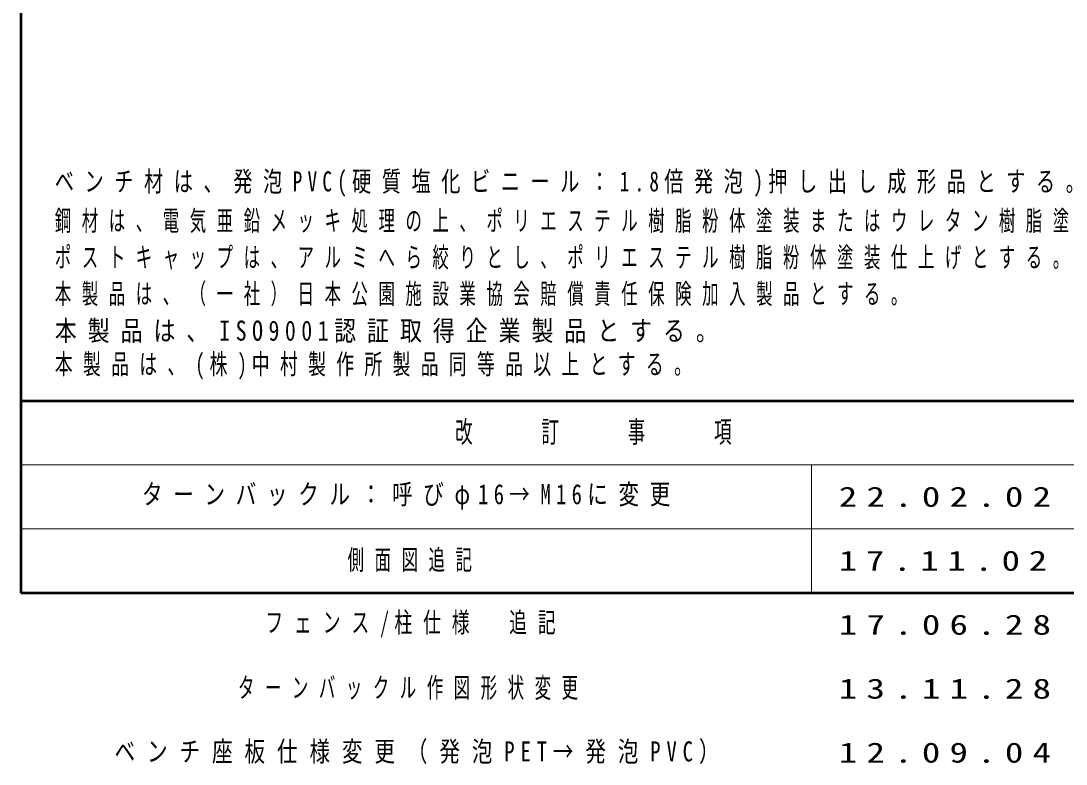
# Model space of a CAD drawing. Units: millimetres on the paper. Extents: x -365 to 0, y -19 to 257.
# Drawn here: x -365 to -250.6, y -18.7 to 62.6 of the extents above; entities that cross this region are included whole.
import ezdxf

# ---------------------------------------------------------------- set-up
doc = ezdxf.new("R2010")
doc.units = ezdxf.units.MM
doc.layers.add('LY_1', color=7, linetype='Continuous', lineweight=25)
doc.layers.add('LY_2', color=7, linetype='Continuous', lineweight=13)
doc.styles.add('ＭＳ ゴシック', font='')
doc.styles.get('ＭＳ ゴシック').set_extended_font_data('MS Gothic')

msp = doc.modelspace()

# ---------------------------------------------------------------- linework, layer by layer
at = {"layer": 'LY_2', "lineweight": 50}
for p, q in [((-365, 257), (-365, 0)), ((-365, 21), (0, 21)), ((-365, 0), (0, 0))]:
    msp.add_line(p, q, dxfattribs=at)
at = {"layer": 'LY_2'}
for p, q in [((-365, 14), (-238.5, 14)), ((-278.5, 14), (-278.5, 0)), ((-365, 7), (-238.5, 7))]:
    msp.add_line(p, q, dxfattribs=at)

# ---------------------------------------------------------------- texts
at = {"layer": 'LY_1', "char_height": 2.199, "style": 'ＭＳ ゴシック'}
for s, insert, attachment_point in [('\\T1.55;\\W0.7;ベンチ材は、発泡PVC(硬質塩化ビニール：1.8倍発泡)押し出し成形品とする。（色：ブルー）', (-361.29, 43.353), 7), ('\\T1.64;\\W0.6;鋼材は、電気亜鉛メッキ処理の上、ポリエステル樹脂粉体塗装またはウレタン樹脂塗料塗装仕上げとする。（色：ペールグレー）', (-361.29, 39.353), 7), ('\\T1.64;\\W0.6;ポストキャップは、アルミへら絞りとし、ポリエステル樹脂粉体塗装仕上げとする。（色：ペールグレー）', (-361.29, 35.353), 7), ('\\T1.64;\\W0.6;本製品は、（一社）日本公園施設業協会賠償責任保険加入製品とする。', (-361.29, 31.353), 7), ('\\T1.5;\\W0.8;本製品は、ISO9001認証取得企業製品とする。', (-361.29, 27.353), 7), ('\\T1.58;\\W0.65;本製品は、(株)中村製作所製品同等品以上とする。', (-361.29, 23.353), 7), ('\\T1.52;\\W0.75;ターンバックル：呼びφ16→M16に変更', (-351.75, 10.5), 4), ('\\T1.5;\\W1.35;22.02.02', (-275.5, 10.5), 4), ('\\T1.64;\\W0.6;側面図追記', (-329.25, 3.5), 4), ('\\T1.47;\\W1.35;17.11.02', (-275.5, 3.5), 4), ('\\T1.61;\\W0.65;フェンス/柱仕様\u3000追記', (-338.25, -3.5), 4), ('\\T1.5;\\W1.35;17.06.28', (-275.5, -3.5), 4), ('\\T1.64;\\W0.6;ターンバックル作図形状変更', (-341.25, -10.5), 4), ('\\T1.5;\\W1.35;13.11.28', (-275.5, -10.5), 4), ('\\T1.58;\\W0.75;ベンチ座板仕様変更（発泡PET→発泡PVC）', (-354.75, -17.5), 4), ('\\T1.5;\\W1.35;12.09.04', (-275.5, -17.5), 4)]:
    msp.add_mtext(s, dxfattribs=dict(at, insert=insert, attachment_point=attachment_point))
at = {"layer": 'LY_2', "color": 4, "insert": (-301.75, 17.5), "char_height": 2.346, "attachment_point": 5, "style": 'ＭＳ ゴシック'}
msp.add_mtext('\\T1.64;\\W0.6;改\u3000\u3000訂\u3000\u3000事\u3000\u3000項', dxfattribs=at)

doc.saveas('drawing.dxf')
